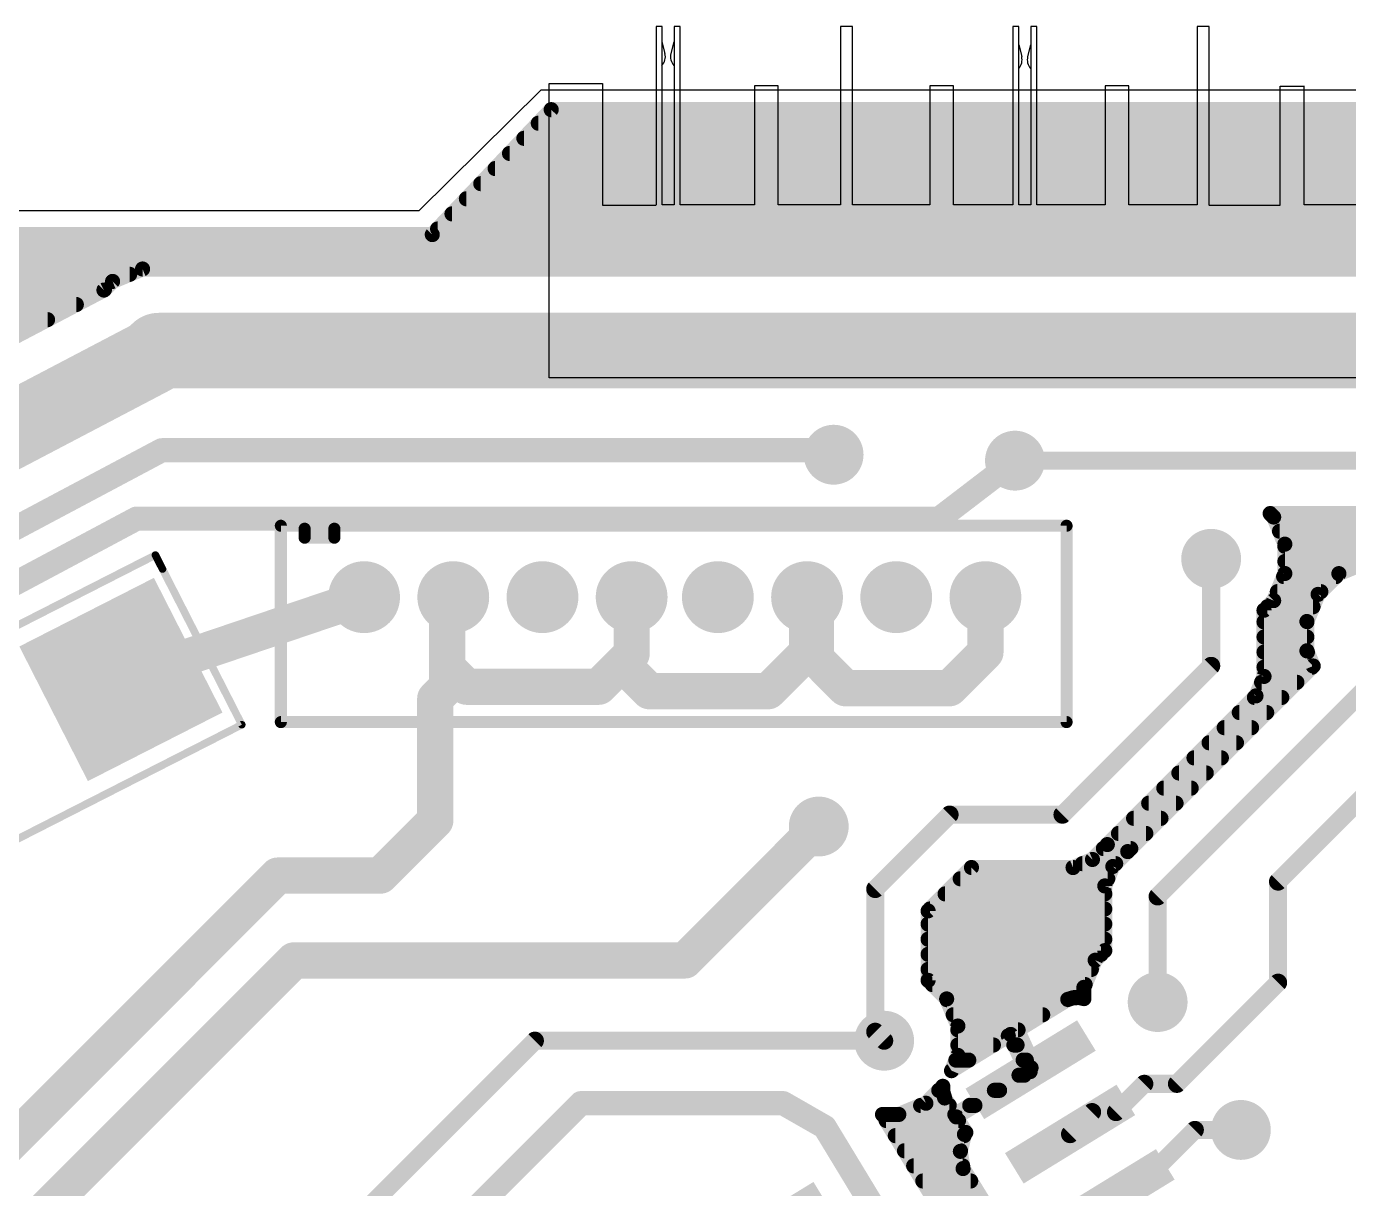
# Model space of a CAD drawing. Extents: x 0 to 110, y 0 to 76.
# Drawn here: x 36.97 to 59.21, y 37.47 to 57 of the extents above; entities that cross this region are included whole.
import ezdxf

# ---------------------------------------------------------------- set-up
doc = ezdxf.new("R2010")
doc.units = 0
doc.layers.get('0').update_dxf_attribs({"linetype": 'CONTINUOUS'})
for name, color, linetype in [('1', 22, 'CONTINUOUS'), ('17', 82, 'CONTINUOUS'), ('18', 82, 'CONTINUOUS'), ('21', 253, 'CONTINUOUS'), ('22', 253, 'CONTINUOUS'), ('255', 6, 'CONTINUOUS')]:
    doc.layers.add(name, color=color, linetype=linetype)

# ---------------------------------------------------------------- blocks, each defined once
blk = doc.blocks.new('RECT')
blk.add_solid([(-0.5, -0.5), (0.5, -0.5), (-0.5, 0.5), (0.5, 0.5)])
blk = doc.blocks.new('ROUNDP')
at = {"const_width": 0.5}
blk.add_lwpolyline([(0, -0.25, 1), (0, 0.25, 1), (0, -0.25)], format="xyb", dxfattribs=at)
blk = doc.blocks.new('ROUNDV')
at = {"const_width": 0.5}
blk.add_lwpolyline([(0, -0.25, 1), (0, 0.25, 1), (0, -0.25)], format="xyb", dxfattribs=at)

msp = doc.modelspace()

# ---------------------------------------------------------------- linework, layer by layer
at = {"layer": '1'}
for points, const_width in [([(43.8, 53.5), (45.8, 55.6)], 0.254), ([(45.8, 55.6), (64.6, 55.6)], 0.254), ([(45.5829, 55.372), (64.6, 55.372)], 0.254), ([(45.3409, 55.118), (64.6, 55.118)], 0.254), ([(45.099, 54.864), (64.6, 54.864)], 0.254), ([(44.8571, 54.61), (64.6, 54.61)], 0.254), ([(44.6152, 54.356), (64.6, 54.356)], 0.254), ([(44.3733, 54.102), (64.6, 54.102)], 0.254), ([(44.1314, 53.848), (64.6, 53.848)], 0.254), ([(27.2, 53.5), (43.8, 53.5)], 0.254), ([(43.8895, 53.594), (64.6, 53.594)], 0.254), ([(27.1189, 53.34), (64.6, 53.34)], 0.254), ([(26.9902, 53.086), (81.5642, 53.086)], 0.254), ([(26.8615, 52.832), (38.7109, 52.832)], 0.254), ([(38.9272, 52.9216), (38.4231, 52.7128)], 0.254), ([(63.9267, 52.9216), (38.9272, 52.9216)], 0.254), ([(30.0245, 52.578), (38.2883, 52.578)], 0.254), ([(38.4231, 52.7128), (38.2779, 52.5677)], 0.254), ([(38.2779, 52.5677), (30.664, 48.5755)], 0.254), ([(30.5207, 52.324), (37.8132, 52.324)], 0.254), ([(25.225, 44.175), (39.1, 51.45)], 1.27), ([(30.7747, 52.07), (37.3288, 52.07)], 0.254), ([(39.1, 51.45), (39.2, 51.55)], 1.27), ([(39.2, 51.55), (64.5, 51.55)], 1.27), ([(26.275, 42.975), (39.25, 49.875)], 0.4064), ([(39.25, 49.875), (50.525, 49.875)], 0.4064), ([(50.525, 49.875), (50.55, 49.8)], 0.4064), ([(52.325, 48.725), (53.6, 49.7)], 0.4064), ([(53.6, 49.7), (62.85, 49.7)], 0.3048), ([(27.25, 42.55), (38.825, 48.725)], 0.4064), ([(38.825, 48.725), (52.325, 48.725)], 0.4064), ([(57.9511, 48.7523), (57.8923, 48.811)], 0.254), ([(57.8923, 48.811), (62.6025, 48.811)], 0.254), ([(57.9353, 48.768), (62.7063, 48.768)], 0.254), ([(58.1398, 48.2966), (57.9511, 48.7523)], 0.254), ([(58.0498, 48.514), (62.129, 48.514)], 0.254), ([(58.1398, 47.8034), (58.1398, 48.2966)], 0.254), ([(58.1398, 48.26), (61.8567, 48.26)], 0.254), ([(56.9, 48.05), (56.9, 46.25)], 0.3048), ([(58.1398, 48.006), (61.6884, 48.006)], 0.254), ([(59.5034, 47.9898), (59.0477, 47.8011)], 0.254), ([(57.9511, 47.3477), (58.1398, 47.8034)], 0.254), ([(58.1185, 47.752), (58.9987, 47.752)], 0.254), ([(59.0477, 47.8011), (58.6989, 47.4523)], 0.254), ([(38.5631, 46.0216), (42.653, 47.4056)], 0.6096), ([(44.05, 47.3026), (44.153, 47.4056)], 0.6096), ([(44.05, 46.225), (44.05, 47.3026)], 0.6096), ([(47.153, 47.4056), (47.153, 46.453)], 0.6096), ([(50.25, 47.2587), (50.103, 47.4056)], 0.6096), ([(50.103, 47.4056), (50.103, 46.478)], 0.6096), ([(53.103, 47.4056), (53.103, 46.478)], 0.6096), ([(58.0133, 47.498), (58.7447, 47.498)], 0.254), ([(50.25, 46.375), (50.25, 47.2587)], 0.6096), ([(57.789, 47.1857), (57.9511, 47.3477)], 0.254), ([(57.8473, 47.244), (58.6127, 47.244)], 0.254), ([(58.6989, 47.4523), (58.5102, 46.9966)], 0.254), ([(57.789, 46.0732), (57.789, 47.1857)], 0.254), ([(57.789, 46.99), (58.5102, 46.99)], 0.254), ([(58.5102, 46.9966), (58.5102, 46.5034)], 0.254), ([(47.153, 46.453), (46.9875, 46.2875)], 0.6096), ([(50.103, 46.478), (49.45, 45.825)], 0.6096), ([(53.103, 46.478), (52.5, 45.875)], 0.6096), ([(57.789, 46.736), (58.5102, 46.736)], 0.254), ([(44.05, 45.9), (44.05, 46.225)], 0.6096), ([(44.375, 45.9), (44.05, 46.225)], 0.6096), ([(46.9875, 46.2875), (46.6, 45.9)], 0.6096), ([(47.45, 45.825), (46.9875, 46.2875)], 0.6096), ([(50.75, 45.875), (50.25, 46.375)], 0.6096), ([(57.789, 46.482), (58.5191, 46.482)], 0.254), ([(58.5102, 46.5034), (58.6159, 46.2482)], 0.254), ([(56.9, 46.25), (54.4, 43.75)], 0.3048), ([(58.6159, 46.2482), (55.4964, 43.1287)], 0.254), ([(59.75, 46.125), (56, 42.375)], 0.3048), ([(57.789, 46.228), (58.5958, 46.228)], 0.254), ([(43.85, 45.7), (44.05, 45.9)], 0.6096), ([(46.6, 45.9), (44.375, 45.9)], 0.6096), ([(49.45, 45.825), (47.45, 45.825)], 0.6096), ([(52.5, 45.875), (50.75, 45.875)], 0.6096), ([(57.6537, 45.7464), (57.789, 46.0732)], 0.254), ([(57.7479, 45.974), (58.3418, 45.974)], 0.254), ([(43.85, 43.65), (43.85, 45.7)], 0.6096), ([(55.1537, 43.2464), (57.6537, 45.7464)], 0.254), ([(57.6272, 45.72), (58.0878, 45.72)], 0.254), ([(57.3732, 45.466), (57.8338, 45.466)], 0.254), ([(57.1192, 45.212), (57.5798, 45.212)], 0.254), ([(56.8652, 44.958), (57.3258, 44.958)], 0.254), ([(56.6112, 44.704), (57.0718, 44.704)], 0.254), ([(56.3572, 44.45), (56.8178, 44.45)], 0.254), ([(56.1032, 44.196), (56.5638, 44.196)], 0.254), ([(59.5, 44.1), (58.025, 42.625)], 0.3048), ([(55.8492, 43.942), (56.3098, 43.942)], 0.254), ([(42.925, 42.725), (43.85, 43.65)], 0.6096), ([(48.05, 41.3), (50.3, 43.55)], 0.6096), ([(52.5, 43.75), (51.25, 42.5)], 0.3048), ([(54.4, 43.75), (52.5, 43.75)], 0.3048), ([(55.5952, 43.688), (56.0558, 43.688)], 0.254), ([(54.9036, 42.9963), (55.1537, 43.2464)], 0.254), ([(55.3412, 43.434), (55.8018, 43.434)], 0.254), ([(55.0872, 43.18), (55.5478, 43.18)], 0.254), ([(55.4964, 43.1287), (55.2463, 42.8786)], 0.254), ([(34.25, 35.775), (41.2, 42.725)], 0.6096), ([(41.2, 42.725), (42.925, 42.725)], 0.6096), ([(52.139, 42.1318), (52.8682, 42.861)], 0.254), ([(52.8682, 42.861), (54.5768, 42.861)], 0.254), ([(54.5768, 42.861), (54.9036, 42.9963)], 0.254), ([(54.7338, 42.926), (55.2938, 42.926)], 0.254), ([(55.2463, 42.8786), (55.111, 42.5518)], 0.254), ([(52.6792, 42.672), (55.1608, 42.672)], 0.254), ([(58.025, 42.625), (58.025, 40.925)], 0.3048), ([(51.25, 42.5), (51.25, 40.1)], 0.3048), ([(52.4252, 42.418), (55.111, 42.418)], 0.254), ([(55.111, 42.5518), (55.111, 41.4643)], 0.254), ([(56, 42.375), (56, 40.6)], 0.3048), ([(52.139, 40.9643), (52.139, 42.1318)], 0.254), ([(52.1712, 42.164), (55.111, 42.164)], 0.254), ([(52.139, 41.91), (55.111, 41.91)], 0.254), ([(35.8169, 35.6419), (41.475, 41.3)], 0.6096), ([(41.475, 41.3), (48.05, 41.3)], 0.6096), ([(52.139, 41.656), (55.111, 41.656)], 0.254), ([(52.91, 41.5576), (53.8634, 39.4626)], 0.4064), ([(55.111, 41.4643), (54.9489, 41.3023)], 0.254), ([(52.139, 41.402), (55.0487, 41.402)], 0.254), ([(54.9489, 41.3023), (54.7602, 40.8466)], 0.254), ([(52.139, 41.148), (54.885, 41.148)], 0.254), ([(52.4511, 40.6523), (52.139, 40.9643)], 0.254), ([(52.2093, 40.894), (54.7798, 40.894)], 0.254), ([(54.7602, 40.8466), (54.7602, 40.6572)], 0.254), ([(58.025, 40.925), (56.325, 39.225)], 0.3048), ([(52.6398, 40.1966), (52.4511, 40.6523)], 0.254), ([(52.4561, 40.64), (54.4813, 40.64)], 0.254), ([(54.4882, 40.6442), (53.5272, 40.0553)], 0.254), ([(54.5844, 40.6727), (54.4882, 40.6442)], 0.254), ([(54.6847, 40.6753), (54.5844, 40.6727)], 0.254), ([(54.7602, 40.6572), (54.6847, 40.6753)], 0.254), ([(52.5614, 40.386), (54.0669, 40.386)], 0.254), ([(51.25, 40.1), (51.4, 39.95)], 0.3048), ([(52.6398, 39.7034), (52.6398, 40.1966)], 0.254), ([(52.6398, 40.132), (53.6524, 40.132)], 0.254), ([(42.55, 36.975), (45.525, 39.95)], 0.3048), ([(45.525, 39.95), (51.4, 39.95)], 0.3048), ([(53.488, 40.0312), (52.5333, 39.4462)], 0.254), ([(53.8317, 39.4702), (53.488, 40.0312)], 0.254), ([(53.5272, 40.0553), (53.871, 39.4943)], 0.254), ([(52.5333, 39.4462), (52.6398, 39.7034)], 0.254), ([(52.6398, 39.878), (53.2379, 39.878)], 0.254), ([(53.5819, 39.878), (53.6358, 39.878)], 0.254), ([(52.5886, 38.7084), (53.8317, 39.4702)], 0.254), ([(52.6069, 39.624), (52.8234, 39.624)], 0.254), ([(53.7375, 39.624), (53.7915, 39.624)], 0.254), ([(53.871, 39.4943), (53.8317, 39.4702)], 0.254), ([(53.8317, 39.4702), (53.8558, 39.431)], 0.254), ([(53.8558, 39.431), (52.6126, 38.6692)], 0.254), ([(53.6682, 39.37), (53.7563, 39.37)], 0.254), ([(55.775, 39.225), (55.3, 38.75)], 0.3048), ([(56.325, 39.225), (55.775, 39.225)], 0.3048), ([(52.1023, 38.8989), (52.3866, 39.1832)], 0.254), ([(52.3193, 39.116), (52.3883, 39.116)], 0.254), ([(52.3866, 39.1832), (52.3892, 39.0835)], 0.254), ([(52.3892, 39.0835), (52.4177, 38.9874)], 0.254), ([(53.2537, 39.116), (53.3418, 39.116)], 0.254), ([(44.1, 36.7), (46.3, 38.9)], 0.4064), ([(46.3, 38.9), (49.7, 38.9)], 0.4064), ([(49.7, 38.9), (50.4, 38.5)], 0.4064), ([(51.6466, 38.7102), (52.1023, 38.8989)], 0.254), ([(52.0131, 38.862), (52.4945, 38.862)], 0.254), ([(52.4177, 38.9874), (52.5886, 38.7084)], 0.254), ([(52.8392, 38.862), (52.9273, 38.862)], 0.254), ([(50.4, 38.5), (53.8638, 32.7921)], 0.4064), ([(53.1297, 35.8133), (51.3717, 38.7102)], 0.254), ([(51.3717, 38.7102), (51.6466, 38.7102)], 0.254), ([(51.4338, 38.608), (52.6501, 38.608)], 0.254), ([(52.6126, 38.6692), (52.7733, 38.407)], 0.254), ([(54.8972, 38.75), (54.527, 38.3798)], 0.3048), ([(55.3, 38.75), (54.8972, 38.75)], 0.3048), ([(51.5879, 38.354), (52.7452, 38.354)], 0.254), ([(52.7503, 38.3752), (52.6819, 38.0903)], 0.254), ([(52.7733, 38.407), (52.7503, 38.3752)], 0.254), ([(55.4719, 37.2969), (56.625, 38.45)], 0.3048), ([(56.625, 38.45), (57.4, 38.45)], 0.3048), ([(51.742, 38.1), (52.6842, 38.1)], 0.254), ([(52.6819, 38.0903), (52.7277, 37.8009)], 0.254), ([(51.8962, 37.846), (52.7205, 37.846)], 0.254), ([(52.7277, 37.8009), (53.1943, 37.0394)], 0.254), ([(52.0503, 37.592), (52.8557, 37.592)], 0.254), ([(52.2045, 37.338), (53.0113, 37.338)], 0.254)]:
    msp.add_lwpolyline(points, dxfattribs=dict(at, const_width=const_width))
for points, const_width in [([(45.8, 55.6635, 1), (45.8, 55.5365)], 0.127), ([(45.846, 55.5562, 1), (45.754, 55.6438)], 0.127), ([(45.5829, 55.4355, 1), (45.5829, 55.3085)], 0.127), ([(45.3409, 55.1815, 1), (45.3409, 55.0545)], 0.127), ([(45.099, 54.9275, 1), (45.099, 54.8005)], 0.127), ([(44.8571, 54.6735, 1), (44.8571, 54.5465)], 0.127), ([(44.6152, 54.4195, 1), (44.6152, 54.2925)], 0.127), ([(44.3733, 54.1655, 1), (44.3733, 54.0385)], 0.127), ([(44.1314, 53.9115, 1), (44.1314, 53.7845)], 0.127), ([(43.754, 53.5438, 1), (43.846, 53.4562)], 0.127), ([(43.8, 53.4365, 1), (43.8, 53.5635)], 0.127), ([(43.8895, 53.6575, 1), (43.8895, 53.5305)], 0.127), ([(38.7109, 52.7685, 1), (38.7109, 52.8955)], 0.127), ([(38.9272, 52.9851, 1), (38.9272, 52.8581)], 0.127), ([(38.9515, 52.8629, 1), (38.9029, 52.9803)], 0.127), ([(38.2883, 52.5145, 1), (38.2883, 52.6415)], 0.127), ([(38.3987, 52.7715, 1), (38.4474, 52.6541)], 0.127), ([(38.468, 52.6679, 1), (38.3781, 52.7577)], 0.127), ([(38.233, 52.6126, 1), (38.3228, 52.5228)], 0.127), ([(38.3074, 52.5114, 1), (38.2485, 52.6239)], 0.127), ([(37.8132, 52.2605, 1), (37.8132, 52.3875)], 0.127), ([(37.3288, 52.0065, 1), (37.3288, 52.1335)], 0.127), ([(39.2, 51.8675, 1), (39.2, 51.2325)], 0.635), ([(39.2474, 51.1688, 1), (38.9526, 51.7312)], 0.635), ([(39.4245, 51.3255, 1), (38.9755, 51.7745)], 0.635), ([(38.8755, 51.6745, 1), (39.3245, 51.2255)], 0.635), ([(39.25, 49.9766, 1), (39.25, 49.7734)], 0.2032), ([(39.2977, 49.7853, 1), (39.2023, 49.9647)], 0.2032), ([(50.6214, 49.9071, 1), (50.4286, 49.8429)], 0.2032), ([(50.525, 49.7734, 1), (50.525, 49.9766)], 0.2032), ([(50.4536, 49.7679, 1), (50.6464, 49.8321)], 0.2032), ([(53.6617, 49.6193, 1), (53.5383, 49.7807)], 0.2032), ([(53.6, 49.7762, 1), (53.6, 49.6238)], 0.1524), ([(38.825, 48.8266, 1), (38.825, 48.6234)], 0.2032), ([(38.8728, 48.6354, 1), (38.7772, 48.8146)], 0.2032), ([(52.325, 48.6234, 1), (52.325, 48.8266)], 0.2032), ([(57.9372, 48.8559, 1), (57.8474, 48.7661)], 0.127), ([(57.8923, 48.8745, 1), (57.8923, 48.7475)], 0.127), ([(52.2633, 48.8057, 1), (52.3867, 48.6443)], 0.2032), ([(57.9353, 48.8315, 1), (57.9353, 48.7045)], 0.127), ([(58.0097, 48.7766, 1), (57.8924, 48.728)], 0.127), ([(57.9061, 48.7074, 1), (57.996, 48.7972)], 0.127), ([(58.0498, 48.5775, 1), (58.0498, 48.4505)], 0.127), ([(58.2033, 48.2966, 1), (58.0763, 48.2966)], 0.127), ([(58.1398, 48.3235, 1), (58.1398, 48.1965)], 0.127), ([(58.0811, 48.2723, 1), (58.1985, 48.3209)], 0.127), ([(56.9762, 48.05, 1), (56.8238, 48.05)], 0.1524), ([(58.1398, 48.0695, 1), (58.1398, 47.9425)], 0.127), ([(58.1185, 47.8155, 1), (58.1185, 47.6885)], 0.127), ([(58.0763, 47.8034, 1), (58.2033, 47.8034)], 0.127), ([(58.1985, 47.7791, 1), (58.0811, 47.8277)], 0.127), ([(59.0234, 47.8597, 1), (59.072, 47.7424)], 0.127), ([(58.9987, 47.6885, 1), (58.9987, 47.8155)], 0.127), ([(59.0926, 47.7561, 1), (59.0028, 47.846)], 0.127), ([(42.7019, 47.2613, 1), (42.6042, 47.55)], 0.3048), ([(44.2024, 47.3026, 1), (43.8976, 47.3026)], 0.3048), ([(44.2608, 47.2979, 1), (44.0453, 47.5134)], 0.3048), ([(47.3054, 47.4056, 1), (47.0006, 47.4056)], 0.3048), ([(50.2554, 47.4056, 1), (49.9506, 47.4056)], 0.3048), ([(50.2108, 47.5134, 1), (49.9953, 47.2979)], 0.3048), ([(53.2554, 47.4056, 1), (52.9506, 47.4056)], 0.3048), ([(58.0133, 47.5615, 1), (58.0133, 47.4345)], 0.127), ([(58.7447, 47.4345, 1), (58.7447, 47.5615)], 0.127), ([(43.9422, 47.4104, 1), (44.1578, 47.1949)], 0.3048), ([(50.4024, 47.2587, 1), (50.0976, 47.2587)], 0.3048), ([(50.1422, 47.1509, 1), (50.3578, 47.3664)], 0.3048), ([(57.8473, 47.3075, 1), (57.8473, 47.1805)], 0.127), ([(57.8924, 47.372, 1), (58.0097, 47.3234)], 0.127), ([(57.996, 47.3028, 1), (57.9061, 47.3926)], 0.127), ([(58.6127, 47.1805, 1), (58.6127, 47.3075)], 0.127), ([(58.654, 47.4972, 1), (58.7438, 47.4074)], 0.127), ([(58.7576, 47.428, 1), (58.6403, 47.4766)], 0.127), ([(57.8525, 47.1857, 1), (57.7255, 47.1857)], 0.127), ([(57.7441, 47.2306, 1), (57.8339, 47.1408)], 0.127), ([(57.789, 47.0535, 1), (57.789, 46.9265)], 0.127), ([(58.5737, 46.9966, 1), (58.4467, 46.9966)], 0.127), ([(58.4515, 47.0209, 1), (58.5689, 46.9723)], 0.127), ([(58.5102, 46.9265, 1), (58.5102, 47.0535)], 0.127), ([(47.2608, 46.3453, 1), (47.0453, 46.5608)], 0.3048), ([(50.2108, 46.3703, 1), (49.9953, 46.5858)], 0.3048), ([(53.2108, 46.3703, 1), (52.9953, 46.5858)], 0.3048), ([(57.789, 46.7995, 1), (57.789, 46.6725)], 0.127), ([(58.5102, 46.6725, 1), (58.5102, 46.7995)], 0.127), ([(44.1578, 46.3328, 1), (43.9422, 46.1172)], 0.3048), ([(44.2024, 46.225, 1), (43.8976, 46.225)], 0.3048), ([(47.0953, 46.3953, 1), (46.8797, 46.1797)], 0.3048), ([(46.8797, 46.3953, 1), (47.0953, 46.1797)], 0.3048), ([(47.0953, 46.1797, 1), (46.8797, 46.3953)], 0.3048), ([(47.0006, 46.453, 1), (47.3054, 46.453)], 0.3048), ([(49.9506, 46.478, 1), (50.2554, 46.478)], 0.3048), ([(50.3578, 46.4828, 1), (50.1422, 46.2672)], 0.3048), ([(50.0976, 46.375, 1), (50.4024, 46.375)], 0.3048), ([(52.9506, 46.478, 1), (53.2554, 46.478)], 0.3048), ([(57.789, 46.5455, 1), (57.789, 46.4185)], 0.127), ([(58.5689, 46.5277, 1), (58.4515, 46.4791)], 0.127), ([(58.4467, 46.5034, 1), (58.5737, 46.5034)], 0.127), ([(58.5191, 46.4185, 1), (58.5191, 46.5455)], 0.127), ([(38.5142, 46.166, 1), (38.6119, 45.8772)], 0.3048), ([(43.8976, 46.225, 1), (44.2024, 46.225)], 0.3048), ([(56.8238, 46.25, 1), (56.9762, 46.25)], 0.1524), ([(56.9539, 46.1961, 1), (56.8461, 46.3039)], 0.1524), ([(57.789, 46.2915, 1), (57.789, 46.1645)], 0.127), ([(58.5573, 46.2239, 1), (58.6746, 46.2725)], 0.127), ([(58.6608, 46.2033, 1), (58.571, 46.2931)], 0.127), ([(58.5958, 46.1645, 1), (58.5958, 46.2915)], 0.127), ([(43.8976, 45.9, 1), (44.2024, 45.9)], 0.3048), ([(44.1578, 45.7922, 1), (43.9422, 46.0078)], 0.3048), ([(44.375, 46.0524, 1), (44.375, 45.7476)], 0.3048), ([(44.2672, 45.7922, 1), (44.4828, 46.0078)], 0.3048), ([(46.4922, 46.0078, 1), (46.7078, 45.7922)], 0.3048), ([(46.6, 45.7476, 1), (46.6, 46.0524)], 0.3048), ([(47.45, 45.9774, 1), (47.45, 45.6726)], 0.3048), ([(47.3422, 45.7172, 1), (47.5578, 45.9328)], 0.3048), ([(49.3422, 45.9328, 1), (49.5578, 45.7172)], 0.3048), ([(49.45, 45.6726, 1), (49.45, 45.9774)], 0.3048), ([(50.75, 46.0274, 1), (50.75, 45.7226)], 0.3048), ([(50.6422, 45.7672, 1), (50.8578, 45.9828)], 0.3048), ([(52.3922, 45.9828, 1), (52.6078, 45.7672)], 0.3048), ([(52.5, 45.7226, 1), (52.5, 46.0274)], 0.3048), ([(57.7479, 46.0375, 1), (57.7479, 45.9105)], 0.127), ([(57.7255, 46.0732, 1), (57.8525, 46.0732)], 0.127), ([(57.8477, 46.0489, 1), (57.7303, 46.0975)], 0.127), ([(58.3418, 45.9105, 1), (58.3418, 46.0375)], 0.127), ([(43.7422, 45.8078, 1), (43.9578, 45.5922)], 0.3048), ([(44.0024, 45.7, 1), (43.6976, 45.7)], 0.3048), ([(57.6272, 45.7835, 1), (57.6272, 45.6565)], 0.127), ([(57.595, 45.7707, 1), (57.7123, 45.7221)], 0.127), ([(57.6986, 45.7015, 1), (57.6088, 45.7913)], 0.127), ([(58.0878, 45.6565, 1), (58.0878, 45.7835)], 0.127), ([(57.3732, 45.5295, 1), (57.3732, 45.4025)], 0.127), ([(57.8338, 45.4025, 1), (57.8338, 45.5295)], 0.127), ([(57.1192, 45.2755, 1), (57.1192, 45.1485)], 0.127), ([(57.5798, 45.1485, 1), (57.5798, 45.2755)], 0.127), ([(56.8652, 45.0215, 1), (56.8652, 44.8945)], 0.127), ([(57.3258, 44.8945, 1), (57.3258, 45.0215)], 0.127), ([(56.6112, 44.7675, 1), (56.6112, 44.6405)], 0.127), ([(57.0718, 44.6405, 1), (57.0718, 44.7675)], 0.127), ([(56.3572, 44.5135, 1), (56.3572, 44.3865)], 0.127), ([(56.8178, 44.3865, 1), (56.8178, 44.5135)], 0.127), ([(56.1032, 44.2595, 1), (56.1032, 44.1325)], 0.127), ([(56.5638, 44.1325, 1), (56.5638, 44.2595)], 0.127), ([(55.8492, 44.0055, 1), (55.8492, 43.8785)], 0.127), ([(56.3098, 43.8785, 1), (56.3098, 44.0055)], 0.127), ([(43.9578, 43.5422, 1), (43.7422, 43.7578)], 0.3048), ([(50.4078, 43.4422, 1), (50.1922, 43.6578)], 0.3048), ([(52.5, 43.8262, 1), (52.5, 43.6738)], 0.1524), ([(52.5539, 43.6961, 1), (52.4461, 43.8039)], 0.1524), ([(54.3461, 43.8039, 1), (54.4539, 43.6961)], 0.1524), ([(54.4, 43.6738, 1), (54.4, 43.8262)], 0.1524), ([(55.5952, 43.7515, 1), (55.5952, 43.6245)], 0.127), ([(56.0558, 43.6245, 1), (56.0558, 43.7515)], 0.127), ([(43.6976, 43.65, 1), (44.0024, 43.65)], 0.3048), ([(55.1986, 43.2015, 1), (55.1088, 43.2913)], 0.127), ([(55.3412, 43.4975, 1), (55.3412, 43.3705)], 0.127), ([(55.8018, 43.3705, 1), (55.8018, 43.4975)], 0.127), ([(55.0872, 43.2435, 1), (55.0872, 43.1165)], 0.127), ([(55.1088, 43.2913, 1), (55.1986, 43.2015)], 0.127), ([(55.4515, 43.1736, 1), (55.5413, 43.0838)], 0.127), ([(55.5413, 43.0838, 1), (55.4515, 43.1736)], 0.127), ([(55.5478, 43.1165, 1), (55.5478, 43.2435)], 0.127), ([(41.2, 42.8774, 1), (41.2, 42.5726)], 0.3048), ([(41.3078, 42.6172, 1), (41.0922, 42.8328)], 0.3048), ([(42.8172, 42.8328, 1), (43.0328, 42.6172)], 0.3048), ([(42.925, 42.5726, 1), (42.925, 42.8774)], 0.3048), ([(52.8682, 42.9245, 1), (52.8682, 42.7975)], 0.127), ([(52.9131, 42.8161, 1), (52.8233, 42.9059)], 0.127), ([(54.5525, 42.9197, 1), (54.6011, 42.8023)], 0.127), ([(54.5768, 42.7975, 1), (54.5768, 42.9245)], 0.127), ([(54.7338, 42.9895, 1), (54.7338, 42.8625)], 0.127), ([(54.8587, 43.0412, 1), (54.9485, 42.9514)], 0.127), ([(54.9279, 42.9377, 1), (54.8793, 43.055)], 0.127), ([(55.2014, 42.9235, 1), (55.2912, 42.8337)], 0.127), ([(55.305, 42.8543, 1), (55.1877, 42.9029)], 0.127), ([(55.2938, 42.8625, 1), (55.2938, 42.9895)], 0.127), ([(52.6792, 42.7355, 1), (52.6792, 42.6085)], 0.127), ([(55.1608, 42.6085, 1), (55.1608, 42.7355)], 0.127), ([(58.1012, 42.625, 1), (57.9488, 42.625)], 0.1524), ([(57.9711, 42.6789, 1), (58.0789, 42.5711)], 0.1524), ([(51.3262, 42.5, 1), (51.1738, 42.5)], 0.1524), ([(51.1961, 42.5539, 1), (51.3039, 42.4461)], 0.1524), ([(52.4252, 42.4815, 1), (52.4252, 42.3545)], 0.127), ([(55.1745, 42.5518, 1), (55.0475, 42.5518)], 0.127), ([(55.0523, 42.5761, 1), (55.1697, 42.5275)], 0.127), ([(55.111, 42.3545, 1), (55.111, 42.4815)], 0.127), ([(56.0762, 42.375, 1), (55.9238, 42.375)], 0.1524), ([(55.9461, 42.4289, 1), (56.0539, 42.3211)], 0.1524), ([(52.2025, 42.1318, 1), (52.0755, 42.1318)], 0.127), ([(52.1712, 42.2275, 1), (52.1712, 42.1005)], 0.127), ([(55.111, 42.1005, 1), (55.111, 42.2275)], 0.127), ([(52.0941, 42.1767, 1), (52.1839, 42.0869)], 0.127), ([(52.139, 41.9735, 1), (52.139, 41.8465)], 0.127), ([(55.111, 41.8465, 1), (55.111, 41.9735)], 0.127), ([(41.475, 41.4524, 1), (41.475, 41.1476)], 0.3048), ([(41.5828, 41.1922, 1), (41.3672, 41.4078)], 0.3048), ([(48.05, 41.1476, 1), (48.05, 41.4524)], 0.3048), ([(52.139, 41.7195, 1), (52.139, 41.5925)], 0.127), ([(53.0025, 41.5997, 1), (52.8176, 41.5155)], 0.2032), ([(55.1559, 41.4194, 1), (55.0661, 41.5092)], 0.127), ([(55.111, 41.5925, 1), (55.111, 41.7195)], 0.127), ([(47.9422, 41.4078, 1), (48.1578, 41.1922)], 0.3048), ([(52.139, 41.4655, 1), (52.139, 41.3385)], 0.127), ([(54.904, 41.3472, 1), (54.9938, 41.2574)], 0.127), ([(55.0076, 41.278, 1), (54.8903, 41.3266)], 0.127), ([(55.0475, 41.4643, 1), (55.1745, 41.4643)], 0.127), ([(55.0487, 41.3385, 1), (55.0487, 41.4655)], 0.127), ([(52.139, 41.2115, 1), (52.139, 41.0845)], 0.127), ([(54.885, 41.0845, 1), (54.885, 41.2115)], 0.127), ([(52.1839, 41.0092, 1), (52.0941, 40.9194)], 0.127), ([(52.0755, 40.9643, 1), (52.2025, 40.9643)], 0.127), ([(52.2093, 40.9575, 1), (52.2093, 40.8305)], 0.127), ([(54.8237, 40.8466, 1), (54.6967, 40.8466)], 0.127), ([(54.7015, 40.8709, 1), (54.8189, 40.8223)], 0.127), ([(54.7798, 40.8305, 1), (54.7798, 40.9575)], 0.127), ([(57.9488, 40.925, 1), (58.1012, 40.925)], 0.1524), ([(58.0789, 40.8711, 1), (57.9711, 40.9789)], 0.1524), ([(52.5097, 40.6766, 1), (52.3924, 40.628)], 0.127), ([(52.4561, 40.7035, 1), (52.4561, 40.5765)], 0.127), ([(52.4061, 40.6074, 1), (52.496, 40.6972)], 0.127), ([(54.4702, 40.7051, 1), (54.5063, 40.5833)], 0.127), ([(54.5214, 40.5901, 1), (54.4551, 40.6984)], 0.127), ([(54.4813, 40.5765, 1), (54.4813, 40.7035)], 0.127), ([(54.5828, 40.7362, 1), (54.5861, 40.6092)], 0.127), ([(54.6025, 40.6118, 1), (54.5664, 40.7336)], 0.127), ([(54.6995, 40.7371, 1), (54.6699, 40.6136)], 0.127), ([(54.6864, 40.6119, 1), (54.683, 40.7388)], 0.127), ([(54.6967, 40.6572, 1), (54.8237, 40.6572)], 0.127), ([(54.7454, 40.5955, 1), (54.775, 40.719)], 0.127), ([(52.5614, 40.4495, 1), (52.5614, 40.3225)], 0.127), ([(54.0669, 40.3225, 1), (54.0669, 40.4495)], 0.127), ([(55.9238, 40.6, 1), (56.0762, 40.6)], 0.1524), ([(51.3039, 40.1539, 1), (51.1961, 40.0461)], 0.1524), ([(52.7033, 40.1966, 1), (52.5763, 40.1966)], 0.127), ([(52.6398, 40.1955, 1), (52.6398, 40.0685)], 0.127), ([(52.5811, 40.1723, 1), (52.6985, 40.2209)], 0.127), ([(53.6524, 40.0685, 1), (53.6524, 40.1955)], 0.127), ([(45.525, 40.0262, 1), (45.525, 39.8738)], 0.1524), ([(45.5789, 39.8961, 1), (45.4711, 40.0039)], 0.1524), ([(51.1738, 40.1, 1), (51.3262, 40.1)], 0.1524), ([(51.3461, 39.8961, 1), (51.4539, 40.0039)], 0.1524), ([(51.4, 39.8738, 1), (51.4, 40.0262)], 0.1524), ([(53.5421, 40.0644, 1), (53.4338, 39.9981)], 0.127), ([(53.5211, 39.9771, 1), (53.4548, 40.0854)], 0.127), ([(53.5813, 40.0885, 1), (53.473, 40.0221)], 0.127), ([(53.494, 40.1094, 1), (53.5604, 40.0011)], 0.127), ([(52.6398, 39.9415, 1), (52.6398, 39.8145)], 0.127), ([(52.6985, 39.6791, 1), (52.5811, 39.7277)], 0.127), ([(53.2379, 39.8145, 1), (53.2379, 39.9415)], 0.127), ([(53.5819, 39.9415, 1), (53.5819, 39.8145)], 0.127), ([(53.6358, 39.8145, 1), (53.6358, 39.9415)], 0.127), ([(52.6069, 39.6875, 1), (52.6069, 39.5605)], 0.127), ([(52.5763, 39.7034, 1), (52.7033, 39.7034)], 0.127), ([(52.8234, 39.5605, 1), (52.8234, 39.6875)], 0.127), ([(53.7375, 39.6875, 1), (53.7375, 39.5605)], 0.127), ([(53.7709, 39.4205, 1), (53.9559, 39.5047)], 0.2032), ([(53.8859, 39.5034, 1), (53.7776, 39.437)], 0.127), ([(53.7986, 39.5244, 1), (53.8649, 39.4161)], 0.127), ([(53.7915, 39.5605, 1), (53.7915, 39.6875)], 0.127), ([(53.8649, 39.4161, 1), (53.7986, 39.5243)], 0.127), ([(53.8168, 39.4611, 1), (53.9251, 39.5274)], 0.127), ([(53.9041, 39.4401, 1), (53.8378, 39.5484)], 0.127), ([(52.5001, 39.5004, 1), (52.5665, 39.3921)], 0.127), ([(52.4746, 39.4705, 1), (52.5919, 39.4219)], 0.127), ([(53.6682, 39.4335, 1), (53.6682, 39.3065)], 0.127), ([(53.7563, 39.3065, 1), (53.7563, 39.4335)], 0.127), ([(53.7776, 39.437, 1), (53.8859, 39.5034)], 0.127), ([(53.8016, 39.3978, 1), (53.9099, 39.4642)], 0.127), ([(53.889, 39.3768, 1), (53.8226, 39.4851)], 0.127), ([(55.775, 39.3012, 1), (55.775, 39.1488)], 0.1524), ([(55.8289, 39.1711, 1), (55.7211, 39.2789)], 0.1524), ([(56.325, 39.1488, 1), (56.325, 39.3012)], 0.1524), ([(52.3193, 39.1795, 1), (52.3193, 39.0525)], 0.127), ([(52.45, 39.1849, 1), (52.3231, 39.1816)], 0.127), ([(52.4501, 39.1016, 1), (52.3283, 39.0655)], 0.127), ([(52.3257, 39.0819, 1), (52.4527, 39.0852)], 0.127), ([(52.4315, 39.1383, 1), (52.3417, 39.2281)], 0.127), ([(52.3883, 39.0525, 1), (52.3883, 39.1795)], 0.127), ([(53.2537, 39.1795, 1), (53.2537, 39.0525)], 0.127), ([(53.3418, 39.0525, 1), (53.3418, 39.1795)], 0.127), ([(56.2711, 39.2789, 1), (56.3789, 39.1711)], 0.1524), ([(46.3, 39.0016, 1), (46.3, 38.7984)], 0.2032), ([(46.3718, 38.8282, 1), (46.2282, 38.9718)], 0.2032), ([(49.7504, 38.9882, 1), (49.6496, 38.8118)], 0.2032), ([(49.7, 38.7984, 1), (49.7, 39.0016)], 0.2032), ([(52.0131, 38.9255, 1), (52.0131, 38.7985)], 0.127), ([(52.0574, 38.9438, 1), (52.1472, 38.854)], 0.127), ([(52.1266, 38.8403, 1), (52.078, 38.9576)], 0.127), ([(52.4718, 39.0205, 1), (52.3635, 38.9542)], 0.127), ([(52.3568, 38.9693, 1), (52.4786, 39.0054)], 0.127), ([(52.4945, 38.7985, 1), (52.4945, 38.9255)], 0.127), ([(52.8392, 38.9255, 1), (52.8392, 38.7985)], 0.127), ([(52.9273, 38.7985, 1), (52.9273, 38.9255)], 0.127), ([(50.4869, 38.5527, 1), (50.3131, 38.4473)], 0.2032), ([(51.3717, 38.7737, 1), (51.3717, 38.6467)], 0.127), ([(51.426, 38.7431, 1), (51.3175, 38.6773)], 0.127), ([(51.4338, 38.6715, 1), (51.4338, 38.5445)], 0.127), ([(51.6223, 38.7689, 1), (51.6709, 38.6515)], 0.127), ([(51.6466, 38.6467, 1), (51.6466, 38.7737)], 0.127), ([(52.5554, 38.7626, 1), (52.6218, 38.6543)], 0.127), ([(52.5345, 38.6752, 1), (52.6427, 38.7416)], 0.127), ([(52.6668, 38.7024, 1), (52.5585, 38.636)], 0.127), ([(52.5795, 38.7233, 1), (52.6458, 38.615)], 0.127), ([(52.6501, 38.5445, 1), (52.6501, 38.6715)], 0.127), ([(54.8972, 38.8262, 1), (54.8972, 38.6738)], 0.1524), ([(54.9511, 38.6961, 1), (54.8433, 38.8039)], 0.1524), ([(55.2461, 38.8039, 1), (55.3539, 38.6961)], 0.1524), ([(55.3, 38.6738, 1), (55.3, 38.8262)], 0.1524), ([(50.3496, 38.4118, 1), (50.4504, 38.5882)], 0.2032), ([(51.5879, 38.4175, 1), (51.5879, 38.2905)], 0.127), ([(52.6989, 38.4126, 1), (52.8016, 38.3379)], 0.127), ([(52.812, 38.3604, 1), (52.6885, 38.3901)], 0.127), ([(52.7192, 38.3738, 1), (52.8275, 38.4402)], 0.127), ([(52.8247, 38.3697, 1), (52.722, 38.4443)], 0.127), ([(52.7452, 38.2905, 1), (52.7452, 38.4175)], 0.127), ([(54.4731, 38.4337, 1), (54.5808, 38.3259)], 0.1524), ([(56.625, 38.5262, 1), (56.625, 38.3738)], 0.1524), ([(56.6789, 38.3961, 1), (56.5711, 38.5039)], 0.1524), ([(57.4, 38.3738, 1), (57.4, 38.5262)], 0.1524), ([(51.742, 38.1635, 1), (51.742, 38.0365)], 0.127), ([(52.7446, 38.1002, 1), (52.6191, 38.0804)], 0.127), ([(52.6201, 38.1051, 1), (52.7436, 38.0755)], 0.127), ([(52.6842, 38.0365, 1), (52.6842, 38.1635)], 0.127), ([(51.8962, 37.9095, 1), (51.8962, 37.7825)], 0.127), ([(52.7818, 37.834, 1), (52.6736, 37.7677)], 0.127), ([(52.665, 37.7909, 1), (52.7904, 37.8108)], 0.127), ([(52.7205, 37.7825, 1), (52.7205, 37.9095)], 0.127), ([(52.0503, 37.6555, 1), (52.0503, 37.5285)], 0.127), ([(52.8557, 37.5285, 1), (52.8557, 37.6555)], 0.127)]:
    msp.add_lwpolyline(points, format="xyb", dxfattribs=dict(at, const_width=const_width))
at = {"layer": '21'}
for p, q in [((53.6632, 56.6924), (53.7132, 56.4924)), ((53.8632, 56.6924), (53.8132, 56.4924))]:
    msp.add_line(p, q, dxfattribs=at)
for points, const_width in [([(41.253, 45.3056), (41.253, 48.6056)], 0.2032), ([(54.468, 48.6056), (41.253, 48.6056)], 0.2032), ([(54.468, 48.6056), (54.468, 45.3056)], 0.2032), ([(41.653, 48.4056), (41.653, 48.5556)], 0.2032), ([(41.653, 48.4056), (42.153, 48.4056)], 0.2032), ([(42.153, 48.4056), (42.153, 48.5556)], 0.2032), ([(32.3672, 44.6604), (39.1433, 48.113)], 0.127), ([(39.1433, 48.113), (39.2369, 47.9294)], 0.127), ([(39.2369, 47.9294), (39.263, 47.8782)], 0.127), ([(39.2369, 47.9294), (40.5961, 45.2618)], 0.127), ([(54.468, 45.3056), (41.253, 45.3056)], 0.2032), ([(40.5961, 45.2618), (33.82, 41.8092)], 0.127)]:
    msp.add_lwpolyline(points, dxfattribs=dict(at, const_width=const_width))
for points, const_width in [([(41.3038, 48.6056, 1), (41.2022, 48.6056)], 0.1016), ([(41.253, 48.6564, 1), (41.253, 48.5548)], 0.1016), ([(54.5188, 48.6056, 1), (54.4172, 48.6056)], 0.1016), ([(54.468, 48.5548, 1), (54.468, 48.6564)], 0.1016), ([(41.7038, 48.5556, 1), (41.6022, 48.5556)], 0.1016), ([(41.653, 48.4564, 1), (41.653, 48.3548)], 0.1016), ([(42.2038, 48.5556, 1), (42.1022, 48.5556)], 0.1016), ([(42.153, 48.3548, 1), (42.153, 48.4564)], 0.1016), ([(41.6022, 48.4056, 1), (41.7038, 48.4056)], 0.1016), ([(42.1022, 48.4056, 1), (42.2038, 48.4056)], 0.1016), ([(39.1716, 48.1274, 1), (39.1151, 48.0986)], 0.0635), ([(39.1578, 48.0847, 1), (39.1289, 48.1413)], 0.0635), ([(39.2652, 47.9438, 1), (39.2086, 47.915)], 0.0635), ([(39.2652, 47.9438, 1), (39.2086, 47.915)], 0.0635), ([(39.2086, 47.915, 1), (39.2652, 47.9438)], 0.0635), ([(39.2347, 47.8638, 1), (39.2913, 47.8926)], 0.0635), ([(41.253, 45.3564, 1), (41.253, 45.2548)], 0.1016), ([(54.468, 45.2548, 1), (54.468, 45.3564)], 0.1016), ([(40.5678, 45.2473, 1), (40.6244, 45.2762)], 0.0635), ([(40.6105, 45.2335, 1), (40.5817, 45.29)], 0.0635), ([(41.2022, 45.3056, 1), (41.3038, 45.3056)], 0.1016), ([(54.4172, 45.3056, 1), (54.5188, 45.3056)], 0.1016)]:
    msp.add_lwpolyline(points, format="xyb", dxfattribs=dict(at, const_width=const_width))
for centre, start, end in [((53.5007, 56.4393), 317.8913, 14.0362), ((54.0257, 56.4393), 165.9638, 222.1087)]:
    msp.add_arc(centre, 0.219, start, end, dxfattribs=at)
at = {"layer": '22'}
for p, q in [((47.6669, 56.9985), (47.5669, 56.9985)), ((47.5669, 56.9985), (47.5669, 53.9985)), ((47.6669, 53.9985), (47.6669, 56.9985)), ((47.9669, 56.9985), (47.8669, 56.9985)), ((47.8669, 56.9985), (47.8669, 53.9985)), ((47.9669, 53.9985), (47.9669, 56.9985)), ((50.8669, 56.9985), (50.6669, 56.9985)), ((50.6669, 56.9985), (50.6669, 53.9985)), ((50.8669, 53.9985), (50.8669, 56.9985)), ((53.6669, 56.9985), (53.5669, 56.9985)), ((53.5669, 56.9985), (53.5669, 53.9985)), ((53.6669, 53.9985), (53.6669, 56.9985)), ((53.9669, 56.9985), (53.8669, 56.9985)), ((53.8669, 56.9985), (53.8669, 53.9985)), ((53.9669, 53.9985), (53.9669, 56.9985)), ((56.8669, 56.9985), (56.6669, 56.9985)), ((56.6669, 56.9985), (56.6669, 53.9985)), ((56.8669, 53.9985), (56.8669, 56.9985)), ((47.6632, 56.7424), (47.7132, 56.5424)), ((47.8632, 56.7424), (47.8132, 56.5424)), ((45.7632, 51.0924), (45.7632, 56.0424)), ((45.7632, 56.0424), (46.6632, 56.0424)), ((46.6632, 56.0424), (46.6632, 53.9924)), ((49.6169, 55.9985), (49.2169, 55.9985)), ((49.2169, 55.9985), (49.2169, 53.9985)), ((49.6169, 53.9985), (49.6169, 55.9985)), ((52.5669, 55.9985), (52.1669, 55.9985)), ((52.1669, 55.9985), (52.1669, 53.9985)), ((52.5669, 53.9985), (52.5669, 55.9985)), ((55.5169, 55.9985), (55.1169, 55.9985)), ((55.1169, 55.9985), (55.1169, 53.9985)), ((55.5169, 53.9985), (55.5169, 55.9985)), ((58.0632, 53.9924), (58.0632, 55.9924)), ((58.0632, 55.9924), (58.4632, 55.9924)), ((58.4669, 53.9985), (58.4669, 55.9985)), ((46.6632, 53.9924), (47.5632, 53.9924)), ((47.8669, 53.9985), (47.6669, 53.9985)), ((49.2169, 53.9985), (47.9669, 53.9985)), ((50.6669, 53.9985), (49.6169, 53.9985)), ((52.1669, 53.9985), (50.8669, 53.9985)), ((53.5669, 53.9985), (52.5669, 53.9985)), ((53.8669, 53.9985), (53.6669, 53.9985)), ((55.1169, 53.9985), (53.9669, 53.9985)), ((56.6669, 53.9985), (55.5169, 53.9985)), ((56.8632, 53.9924), (58.0632, 53.9924)), ((59.5669, 53.9985), (58.4669, 53.9985)), ((64.7632, 51.0924), (45.7632, 51.0924))]:
    msp.add_line(p, q, dxfattribs=at)
for centre, start, end in [((47.5007, 56.4893), 317.8913, 14.0362), ((48.0257, 56.4893), 165.9638, 222.1087)]:
    msp.add_arc(centre, 0.219, start, end, dxfattribs=at)
at = {"layer": '255'}
for p, q in [((45.625, 55.925), (43.575, 53.9)), ((64.8, 55.925), (45.625, 55.925)), ((43.575, 53.9), (26.95, 53.9))]:
    msp.add_line(p, q, dxfattribs=at)

# ---------------------------------------------------------------- block references
at = {"layer": '1'}
for p, xscale, yscale, rotation in [((38.5631, 46.0216), 2.54, 2.54, 207), ((53.8634, 39.4626), 0.6, 2.2, 121.5), ((54.527, 38.3798), 0.6, 2.2, 121.5), ((55.1905, 37.2969), 0.6, 2.2, 121.5), ((49.4297, 36.7456), 0.6, 2.2, 121.5)]:
    msp.add_blockref('RECT', p, dxfattribs=dict(at, xscale=xscale, yscale=yscale, rotation=rotation))
at = {"layer": '17', "xscale": 1.207999999999999, "yscale": 1.207999999999999}
for p in [(42.653, 47.4056), (44.153, 47.4056), (45.653, 47.4056), (47.153, 47.4056), (48.603, 47.4056), (50.103, 47.4056), (51.603, 47.4056), (53.103, 47.4056)]:
    msp.add_blockref('ROUNDP', p, dxfattribs=at)
at = {"layer": '18', "xscale": 1.006399999999999, "yscale": 1.006399999999999}
for p in [(50.55, 49.8), (53.6, 49.7), (56.9, 48.05), (50.3, 43.55), (52.91, 41.5576), (56, 40.6), (51.4, 39.95), (57.4, 38.45)]:
    msp.add_blockref('ROUNDV', p, dxfattribs=at)

doc.saveas('drawing.dxf')
